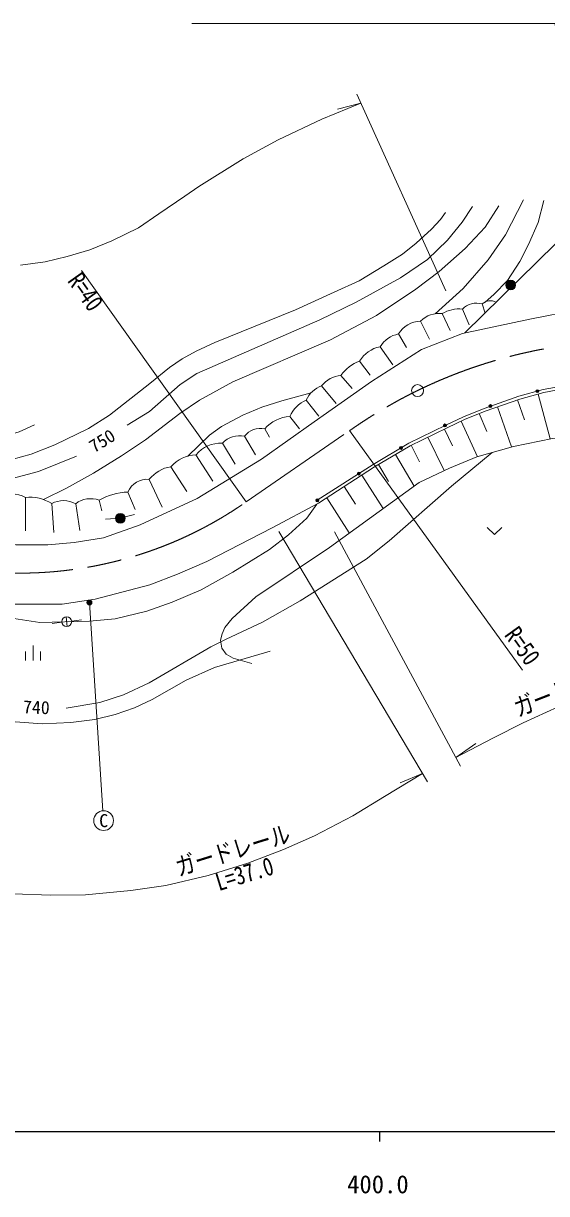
# Model space of a CAD drawing. Units: millimetres at full size, sheet at 1:1000; details may follow other scales. Extents: x 40000 to 680000, y 20000 to 380000.
# Drawn here: x 431953 to 484923, y 198715 to 317106 of the extents above; entities that cross this region are included whole.
import ezdxf
from ezdxf.enums import TextEntityAlignment as Align

# ---------------------------------------------------------------- set-up
doc = ezdxf.new("R2010")
doc.units = ezdxf.units.MM
doc.header["$LTSCALE"] = 1000
doc.linetypes.add('CHAIN', pattern=[18.5, 12, -1.5, 3.5, -1.5])
for name, color, linetype, lineweight in [('M-BGD', 7, 'Continuous', 13), ('M-BMK', 2, 'CHAIN', 13), ('M-BMK-SRVR', 3, 'Continuous', 13), ('M-STR-HTXT', 7, 'Continuous', 13), ('M-STR-STRC', 7, 'Continuous', 13), ('M-TTL-BAND', 7, 'Continuous', 25)]:
    doc.layers.add(name, color=color, linetype=linetype, lineweight=lineweight)
doc.styles.add('ＭＳ ゴシック', font='')
doc.styles.get('ＭＳ ゴシック').set_extended_font_data('MS Gothic')

msp = doc.modelspace()

# ---------------------------------------------------------------- hatches: boundary and pattern name
at = {"layer": 'M-BGD'}
for points in [[(480785, 290635, -1), (481785, 290635, -0.41421), (481285, 290135, -0.41421)], [(484142, 279939, -1), (483853, 279860, -0.41421), (483958, 280044, -0.41421)], [(479378, 278432, -1), (479094, 278334, -1)], [(474769, 276501, -0.41421), (474700, 276300, -0.41421), (474500, 276368, -1)], [(470312, 274238, -1), (470054, 274086, -0.41421), (470106, 274291, -0.41421)], [(466039, 271642, -1), (465787, 271480, -0.41421), (465832, 271687, -0.41421)], [(461559, 268855, -1), (461859, 268855, -0.41421), (461709, 268705, -0.41421)], [(441281, 266902, -0.41421), (441629, 267518, -0.41421), (442244, 267170, -1)]]:
    msp.add_hatch(color=256, dxfattribs=at).paths.add_polyline_path(points)
at = {"layer": 'M-STR-HTXT'}
msp.add_hatch(color=256, dxfattribs=at).paths.add_polyline_path([(438475, 258332, -0.41421), (438455, 258685, -0.41421), (438808, 258704, -1)])

# ---------------------------------------------------------------- linework, layer by layer
at = {"layer": 'M-BGD'}
for p, q in [((474364, 287741), (475149, 286045)), ((476397, 288197), (477099, 286612)), ((478411, 288719), (478700, 287806)), ((472146, 286993), (473076, 285161)), ((469927, 285684), (470723, 284320)), ((468066, 284393), (469340, 282546)), ((465983, 282945), (467062, 281525)), ((464097, 281496), (465237, 280155)), ((462149, 280430), (463618, 278642)), ((484052, 279604), (485285, 275061)), ((460586, 278993), (461869, 277385)), ((479959, 278318), (481374, 274264)), ((481985, 279025), (482693, 276998)), ((458924, 277347), (459908, 276071)), ((478105, 277631), (478863, 275805)), ((456385, 276100), (456876, 275248)), ((474574, 276070), (475407, 274381)), ((476283, 276861), (477928, 273264)), ((454334, 275347), (455468, 273461)), ((472885, 275237), (474552, 271859)), ((452104, 274627), (453383, 272504)), ((469628, 273485), (471513, 270300)), ((471226, 274419), (472044, 272759)), ((449428, 273454), (451147, 270785)), ((467907, 272467), (468925, 270746)), ((446885, 272255), (448500, 269739)), ((466216, 271399), (468381, 268036)), ((444695, 270978), (445991, 268157)), ((472030, 270675), (462928, 264092)), ((464438, 270254), (465583, 268476)), ((432182, 265761), (432155, 269128)), ((439620, 268875), (439883, 267789)), ((442523, 269692), (443270, 267920)), ((462660, 269110), (464949, 265553)), ((435040, 265587), (434823, 268520)), ((437247, 268511), (437668, 265805)), ((441263, 267007), (440265, 266949)), ((442244, 267170), (443208, 267437)), ((436284, 257077), (436400, 256083)), ((435845, 256523), (434852, 256407)), ((436839, 256638), (437832, 256753)), ((432182, 252651), (432182, 253551)), ((432932, 252651), (432932, 254151)), ((433682, 252651), (433682, 253551))]:
    msp.add_line(p, q, dxfattribs=at)
for points in [[(476637, 285786), (485839, 294795), (489157, 299843), (490474, 304134)], [(480075, 298654), (478687, 296484), (476685, 294339), (474055, 291995), (471668, 290214), (467692, 287556), (463047, 285106), (453161, 280829), (449776, 278993), (447798, 277623), (444317, 274975), (441889, 273352), (439060, 271608), (436324, 270096), (433976, 268938)], [(442473, 276453), (444709, 277832), (447824, 280585), (449517, 281702), (461952, 287103), (465651, 288893), (470147, 291350), (472859, 293220), (474884, 295166), (476391, 297007), (477428, 298591)], [(482576, 299257), (480775, 295717), (479023, 293200), (476470, 290274), (473648, 287729)], [(484640, 299199), (484068, 296956), (483081, 294728), (482229, 293022), (480953, 291097), (479594, 289666), (478688, 288919)], [(429798, 272713), (432749, 273511), (435145, 274481), (438534, 276132), (440667, 277474), (444761, 280666), (446744, 282297), (448031, 283179), (449448, 283960), (451325, 284809), (459496, 288129), (463401, 289907), (465936, 291069), (468456, 292568), (470335, 293758), (471719, 294860), (473277, 296301), (474170, 297270), (474695, 297963)], [(377185, 264273), (384407, 263772), (389204, 263772), (393070, 264173), (399777, 265824), (403178, 266499), (409526, 266953), (413342, 266848), (418493, 266298), (427539, 264702), (431176, 264351), (434412, 264351), (437088, 264579), (440058, 265069), (443767, 266362), (449536, 269029), (456055, 273004), (461391, 276796), (467207, 280889), (472265, 284118), (476411, 285738), (483221, 287199), (488051, 288119)], [(499151, 280955), (490166, 280817), (487086, 280518), (484572, 280056), (482125, 279392), (478587, 278156), (476501, 277291), (474716, 276475), (470961, 274623), (467350, 272486), (461709, 268855)], [(487128, 280220), (484638, 279763), (482214, 279105), (478694, 277876), (476621, 277016), (474845, 276204), (471104, 274359), (467508, 272231), (461819, 268568), (457143, 266063), (450511, 262682), (447563, 261381), (444768, 260315), (439235, 258851), (435889, 258358), (429501, 258358), (426074, 258653), (420239, 259737), (416807, 260266), (411995, 260749), (402248, 260487), (396823, 259698), (389566, 258972), (376844, 258397)], [(448588, 273336), (450780, 275457), (452014, 276308), (454161, 277468), (456101, 278287), (458106, 278919), (461075, 279738)], [(377920, 276945), (379743, 276183), (381867, 275641), (385952, 275108), (388540, 275157), (399477, 276147), (402625, 276410), (405473, 276457), (407353, 276264), (410486, 275857), (415549, 274875), (418341, 274454), (421892, 274306), (425075, 274470), (428783, 274998), (431535, 275781), (433070, 276485)], [(472030, 270675), (475082, 272109), (477849, 273241), (481557, 274317), (485505, 275105), (487765, 275387), (489801, 275452)], [(436272, 247824), (439688, 248399), (442096, 249162), (444674, 250391), (450921, 254025), (452498, 254793), (456165, 256541), (459957, 258693), (466660, 262910), (468986, 264742), (475285, 270295), (479401, 273692)], [(426222, 269833), (433494, 271772), (437347, 273335)], [(426716, 258597), (428926, 257462), (431002, 256892), (433604, 256503), (438649, 256645), (441251, 256856), (444454, 257648), (447025, 258552), (449946, 259806), (453161, 261601), (456864, 263874), (458783, 265350), (460635, 267053), (461647, 268476)], [(478906, 266111), (479656, 265411), (480406, 266111)], [(462928, 264092), (455478, 259104), (453096, 256902), (452347, 255989), (452083, 255351), (451922, 254702), (452049, 253891), (452497, 253294), (453182, 252879), (455093, 252348)], [(456920, 253608), (451303, 251928), (448449, 250653), (445002, 248720), (443210, 247853), (441253, 247177), (439170, 246671), (436741, 246361), (433851, 246231), (429756, 246557)]]:
    msp.add_lwpolyline(points, dxfattribs=at)
for centre, radius in [((481285, 290635), 500), ((483997, 279900), 150), ((479236, 278383), 150), ((474634, 276434), 150), ((470183, 274162), 150), ((465913, 271561), 150), ((461709, 268855), 150), ((441763, 267036), 500), ((436342, 256580), 500)]:
    msp.add_circle(centre, radius, dxfattribs=at)
for centre, radius, start, end in [((479220, 287887), 1160, 59.65898, 134.23436), ((474051, 285006), 2753, 83.47247, 133.8024), ((476045, 285012), 3205, 83.69167, 121.62401), ((477824, 286837), 1971, 72.66668, 136.37434), ((472242, 284294), 2700, 92.03742, 149.0139), ((470467, 282920), 2817, 101.03669, 148.46013), ((468686, 281279), 3176, 101.26044, 148.34957), ((467329, 279242), 3940, 109.97346, 145.10578), ((464308, 278798), 2707, 94.46116, 142.90122), ((462988, 277949), 2619, 108.6763, 156.50412), ((461828, 276078), 3169, 113.06859, 156.38157), ((459192, 273595), 3762, 94.0812, 138.24682), ((455978, 274040), 2100, 78.81052, 141.52983), ((453842, 273055), 2343, 77.88006, 137.87698), ((451917, 271417), 3216, 86.66839, 140.70049), ((449478, 270051), 3403, 90.83241, 139.63483), ((447452, 268766), 3535, 99.23578, 141.24917), ((444469, 268881), 2109, 83.85588, 157.38645), ((430662, 266561), 2969, 59.81915, 116.37513), ((432667, 265218), 3944, 56.86046, 97.46303), ((436027, 266319), 2509, 60.90195, 118.68473), ((438772, 266487), 2534, 70.44373, 126.97398), ((442736, 263375), 6321, 91.93295, 119.53235)]:
    msp.add_arc(centre, radius, start, end, dxfattribs=at)
at = {"layer": 'M-BMK'}
msp.add_line((454517, 268705), (464985, 275906), dxfattribs=at)
for centre, radius, start, end in [((493754, 235011), 50000, 85.05999, 125.1258), ((431599, 301489), 40000, 260.5237, 304.9553)]:
    msp.add_arc(centre, radius, start, end, dxfattribs=at)
at = {"layer": 'M-BMK-SRVR'}
msp.add_circle((471857, 279962), 600, dxfattribs=at)
at = {"layer": 'M-STR-HTXT'}
for p, q in [((466126, 309023), (463744, 308428)), ((474704, 290038), (465714, 309935)), ((437851, 292114), (454517, 268705)), ((482467, 251662), (464985, 275906)), ((457825, 265708), (472869, 240367)), ((463442, 265677), (476210, 241969)), ((438641, 258518), (440012, 237447)), ((475736, 242850), (477751, 244252)), ((472358, 241227), (470102, 240260))]:
    msp.add_line(p, q, dxfattribs=at)
for points in [[(487825, 290132), (485783, 317106), (448995, 317106)], [(466126, 309023), (462160, 307419), (457758, 305334), (454201, 303397), (449717, 300599), (448300, 299625), (445679, 297827), (443597, 296430), (440891, 295110), (438680, 294206), (436378, 293507), (434174, 292970), (431653, 292641)], [(475736, 242850), (476388, 243164), (479537, 244838), (482566, 246341), (486091, 247946), (489537, 249277), (493780, 250745), (497605, 252023)], [(419428, 230919), (420554, 230669), (424511, 229877), (427958, 229347), (430905, 229046), (434732, 228919), (438244, 228954), (442829, 229382), (446377, 229877), (450654, 230891), (454670, 232129), (458293, 233512), (461424, 234898), (465292, 236922), (468524, 238905), (472358, 241227)]]:
    msp.add_lwpolyline(points, dxfattribs=at)
msp.add_circle((438641, 258518), 250, dxfattribs=at)
at = {"layer": 'M-STR-STRC'}
msp.add_circle((440077, 236449), 1000, dxfattribs=at)
at = {"layer": 'M-TTL-BAND'}
for p, q in [((40000, 205000), (579000, 205000)), ((468000, 205000), (468000, 204000))]:
    msp.add_line(p, q, dxfattribs=at)

# ---------------------------------------------------------------- texts
at = {"layer": 'M-BGD', "style": 'ＭＳ ゴシック'}
for s, rotation, p in [('750', 31.662, (439919, 274879)), ('740', 358.086, (433274, 247918))]:
    msp.add_text(s, height=1320, rotation=rotation, dxfattribs=at).set_placement(p, align=Align.MIDDLE_CENTER)
at = {"layer": 'M-STR-HTXT', "style": 'ＭＳ ゴシック', "width": 0.8}
msp.add_text('R=40', height=1833, rotation=305.449, dxfattribs=at).set_placement((437851, 292114), align=Align.TOP_LEFT)
msp.add_text('R=50', height=1833, rotation=305.794, dxfattribs=at).set_placement((482467, 251662), align=Align.BOTTOM_RIGHT)
for rotation, p in [(21.12, (487833, 248563)), (17.127, (453579, 232050))]:
    msp.add_text('ガードレール', height=1833, rotation=rotation, dxfattribs=at).set_placement(p, align=Align.BOTTOM_CENTER)
msp.add_text('L=37.0', height=1833, rotation=17.127, dxfattribs=at).set_placement((454061, 231941), align=Align.TOP_CENTER)
at = {"layer": 'M-STR-STRC', "style": 'ＭＳ ゴシック'}
msp.add_text('C', height=1320, dxfattribs=at).set_placement((440077, 236449), align=Align.MIDDLE_CENTER)
at = {"layer": 'M-TTL-BAND', "style": 'ＭＳ ゴシック'}
msp.add_text('400.0', height=1833, dxfattribs=at).set_placement((467844, 198195), align=Align.BOTTOM_CENTER)

doc.saveas('drawing.dxf')
